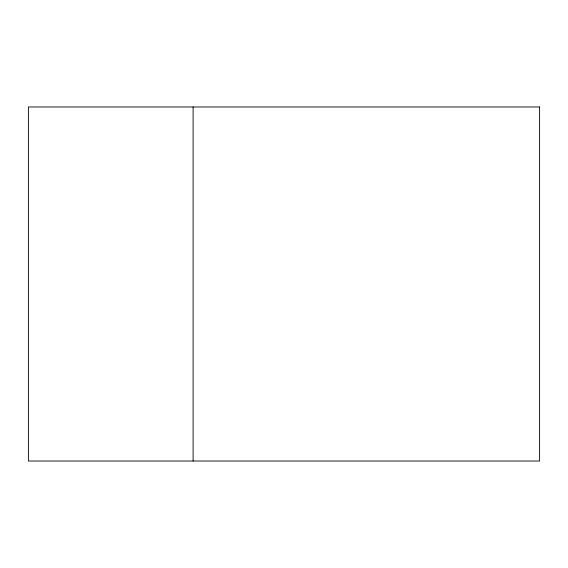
<?xml version="1.0" encoding="UTF-8"?>
<svg xmlns="http://www.w3.org/2000/svg" width="568" height="568" viewBox="0 0 568 568"><rect width="100%" height="100%" fill="white"/><g stroke="black" fill="none" stroke-linecap="round" stroke-linejoin="round"><path stroke-width="0.85" d="M193.106 106.983L193.106 461.017M539.6 106.983L28.4 106.983L28.4 461.017L539.6 461.017L539.6 106.983"/></g></svg>
